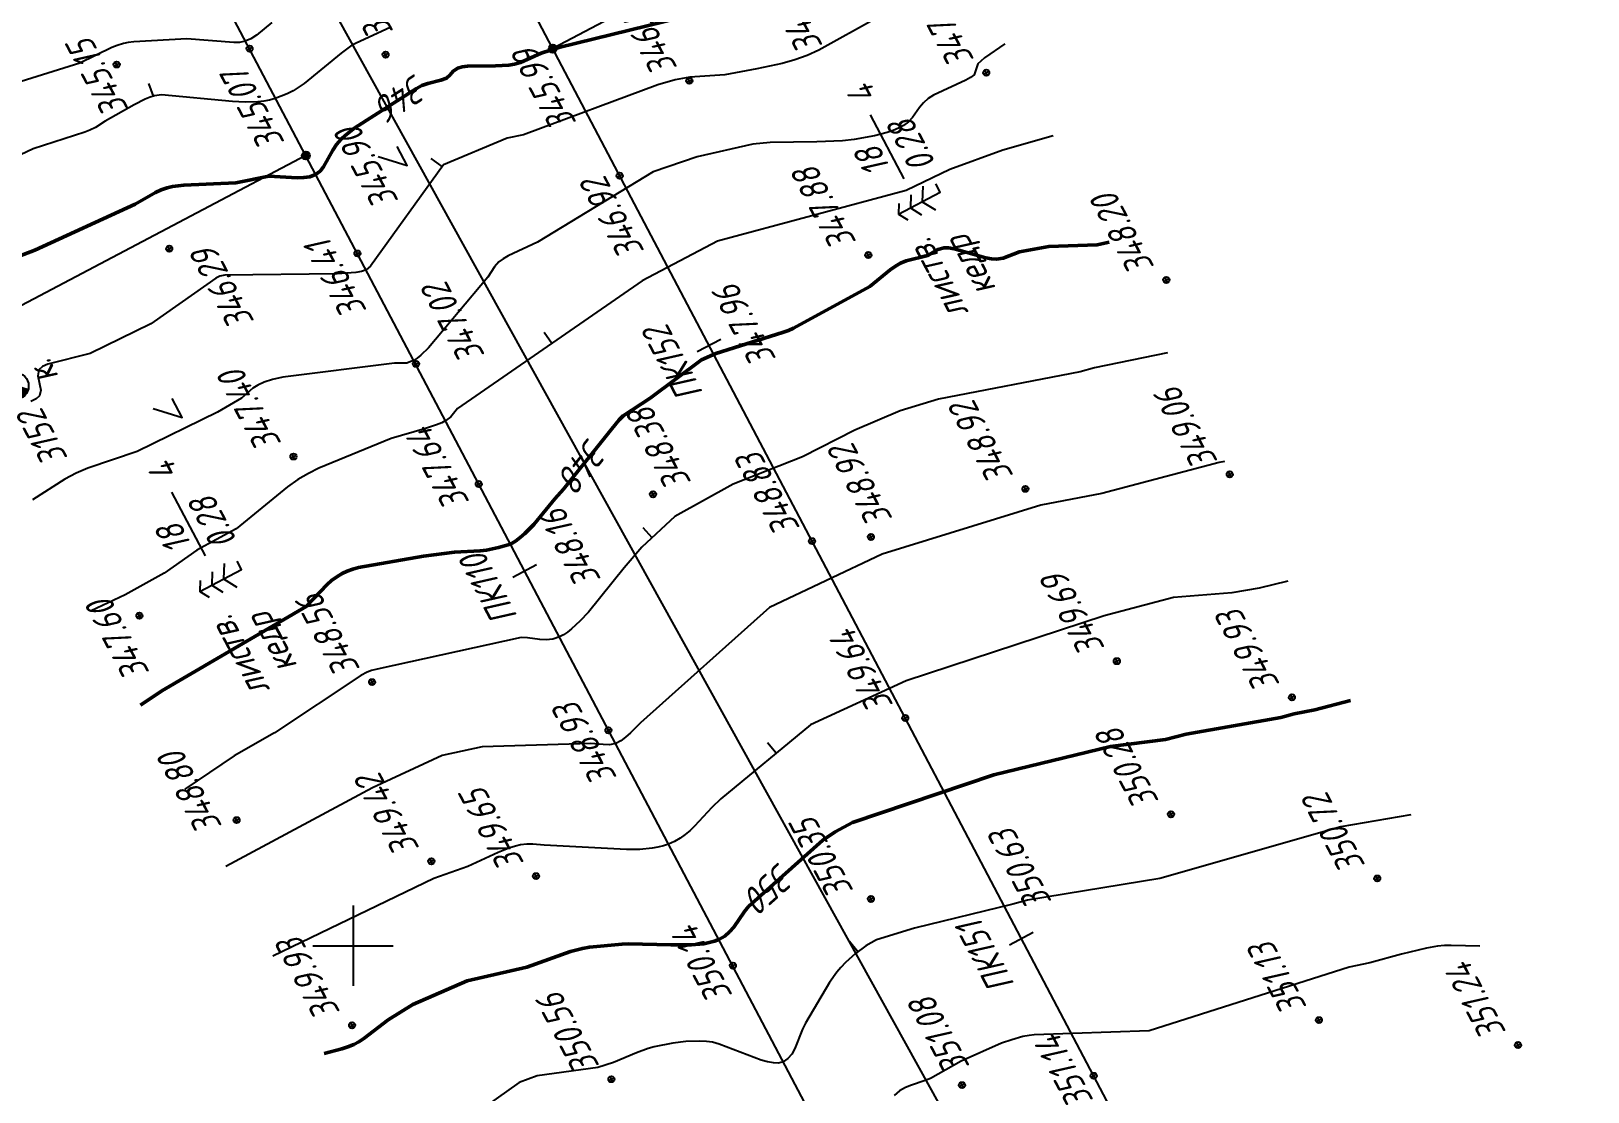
# Model space of a CAD drawing. Extents: x 1517348 to 1518464, y 2188576 to 2190606.
# Drawn here: x 1517752 to 1517984.2, y 2189578.2 to 2189736.4 of the extents above; entities that cross this region are included whole.
import ezdxf
from ezdxf.enums import TextEntityAlignment as Align

# ---------------------------------------------------------------- set-up
doc = ezdxf.new("R2010")
doc.units = 0
for name, color, linetype, lineweight in [('ИИ_ГЕОПУНКТ_025', 7, 'Continuous', 25), ('ИИ_ГЕОСЕТКА_025', 3, 'Continuous', 25), ('ИИ_ОТМЕТКА_025', 7, 'Continuous', 25), ('ИИ_ОФОРМЛЕНИЕ_025', 7, 'Continuous', 25), ('ИИ_ПИКЕТАЖ_025', 7, 'Continuous', 25), ('ИИ_РАЗМЕР_025', 7, 'Continuous', 25), ('ИИ_РЕЛЬЕФ_025', 34, 'Continuous', 25), ('ИИ_РЕЛЬЕФ_050', 34, 'Continuous', 50), ('ИИ_ТРАССА_ТРУБ_025', 7, 'Continuous', 25), ('ИИ_УГОДЬЯ_025', 7, 'Continuous', 25)]:
    doc.layers.add(name, color=color, linetype=linetype, lineweight=lineweight)
doc.styles.add('VNIPISIMPLEXCUR', font='simplex.shx', dxfattribs={"width": 0.8, "oblique": 15})
doc.dimstyles.new('ИИ-2000-м-dm$0', dxfattribs={"dimscale": 2, "dimtxt": 2.5, "dimasz": 2.5, "dimexe": 1.25, "dimexo": 0, "dimgap": 1, "dimtad": 1, "dimtoh": 1, "dimzin": 1, "dimdsep": 46, "dimtxsty": 'VNIPISIMPLEXCUR', "dimblk": 'OBLIQUE', "dimcen": 2.5, "dimaunit": 1, "dimadec": 4, "dimazin": 0, "dimtfac": 1, "dimtmove": 1, "dimatfit": 2, "dimfxl": 1, "dimarcsym": 0})
doc.dimstyles.new('ИИ-2000-м-dm$2', dxfattribs={"dimscale": 2, "dimtxt": 2.5, "dimasz": 2.5, "dimexe": 1.25, "dimexo": 0, "dimgap": 1, "dimtad": 2, "dimtoh": 1, "dimzin": 1, "dimdsep": 46, "dimtxsty": 'VNIPISIMPLEXCUR', "dimcen": 2.5, "dimaunit": 1, "dimazin": 0, "dimtfac": 1, "dimtmove": 1, "dimatfit": 2, "dimfxl": 1, "dimarcsym": 0})

# ---------------------------------------------------------------- blocks, each defined once
blk = doc.blocks.new('PICKET')
at = {"color": 0, "linetype": 'Continuous', "lineweight": 25}
for p, q in [((-0.23, 0), (0.23, 0)), ((0, 0.23), (0, -0.23))]:
    blk.add_line(p, q, dxfattribs=at)
blk.add_circle((0, 0), 0.23, dxfattribs=at)
at = {"color": 0, "linetype": 'Continuous', "style": 'VNIPISIMPLEXCUR', "oblique": 15, "width": 0.8}
blk.add_attdef('OTMETKA', (1.25, 0.3), '', height=2, dxfattribs=at)
at = {"color": 8, "linetype": 'Continuous', "style": 'VNIPISIMPLEXCUR', "oblique": 15, "width": 0.8, "flags": 1}
blk.add_attdef('NOMER', (1.25, -2.7), '', height=2, dxfattribs=at)
blk = doc.blocks.new('ИИ05382')
at = {"color": 0, "linetype": 'Continuous', "lineweight": 25}
blk.add_lwpolyline([(1.6, 1.6), (0, 0), (1.6, 0)], dxfattribs=at)
blk = doc.blocks.new('ИИ053672А')
at = {"color": 0, "linetype": 'Continuous'}
for points in [[(0.7, 3.1), (0, 3.5), (-0.7, 3.1)], [(0, 3.5), (0, 0), (0.7, 0)], [(0.85, 2.01), (0, 2.5), (-0.85, 2.01)], [(1, 0.92), (0, 1.5), (-1, 0.92)]]:
    blk.add_lwpolyline(points, dxfattribs=at)
at = {"color": 0, "linetype": 'Continuous', "style": 'VNIPISIMPLEXCUR', "oblique": 15, "width": 0.8}
blk.add_attdef('RACE1', text='', height=2, dxfattribs=at).set_placement((-2, 2.25), align=Align.RIGHT)
blk.add_attdef('HEIGHT', (2, 2.25), '', height=2, dxfattribs=at)
blk.add_attdef('DISTANCE', text='', height=2, dxfattribs=at).set_placement((8.5, 1.75), align=Align.MIDDLE_LEFT)
blk.add_attdef('RACE2', text='', height=2, dxfattribs=at).set_placement((-2, 1.25), align=Align.TOP_RIGHT)
blk.add_attdef('THICKNESS', text='', height=2, dxfattribs=at).set_placement((2, 1.25), align=Align.TOP_LEFT)
blk = doc.blocks.new('ИИ15001')
at = {"color": 0, "linetype": 'Continuous', "lineweight": 25}
blk.add_lwpolyline([(0, 1), (0, -1)], dxfattribs=at)
at = {"color": 0, "linetype": 'Continuous', "lineweight": 25, "style": 'VNIPISIMPLEXCUR', "oblique": 15, "width": 0.8}
blk.add_attdef('STATIONING', text='', height=2, dxfattribs=at).set_placement((0, 2), align=Align.CENTER)
at = {"color": 7, "linetype": 'Continuous', "lineweight": 25, "style": 'VNIPISIMPLEXCUR', "oblique": 15, "width": 0.8}
blk.add_attdef('HEIGHT', text='', height=2, dxfattribs=at).set_placement((0, -2), align=Align.TOP_CENTER)
blk = doc.blocks.new('ИИ050113Р')
at = {"linetype": 'Continuous'}
for points in [[(0, 0), (-0.71, 0.71, 0.198912), (-1, 0, 0.198912), (-0.71, -0.71)], [(0, 0), (0.71, -0.71, 0.198912), (1, 0, 0.198912), (0.71, 0.71)]]:
    blk.add_hatch(color=0, dxfattribs=at).paths.add_polyline_path(points)
at = {"color": 0, "linetype": 'Continuous'}
for points in [[(-0.71, -0.71), (0.71, 0.71)], [(-0.71, 0.71), (0.71, -0.71)]]:
    blk.add_lwpolyline(points, dxfattribs=at)
blk.add_circle((0, 0), 1, dxfattribs=at)
at = {"color": 0, "linetype": 'Continuous', "style": 'VNIPISIMPLEXCUR', "oblique": 15, "width": 0.8}
for tag, p in [('CENTRE', (1.7, 0.7)), ('HEIGHT', (1.7, -2.7)), ('EXPLAIN', (-3.59, -3.64))]:
    blk.add_attdef(tag, p, '', height=2, dxfattribs=at)
blk.add_attdef('NUMBER', text='', height=2, dxfattribs=at).set_placement((-2.25, -1), align=Align.RIGHT)
at = {"color": 253, "linetype": 'Continuous', "style": 'VNIPISIMPLEXCUR', "oblique": 15, "width": 0.8, "flags": 1}
blk.add_attdef('NOTE', text='', height=1.6, dxfattribs=at).set_placement((-7.39, -3.64), align=Align.RIGHT)
blk = doc.blocks.new('ИИ15002')
at = {"linetype": 'Continuous', "lineweight": 25}
h = blk.add_hatch(color=0, dxfattribs=at)
edge = h.paths.add_edge_path()
edge.add_arc((0, 0), 0.3, 0, 360)
at = {"color": 0, "linetype": 'Continuous', "lineweight": 25}
blk.add_circle((0, 0), 0.3, dxfattribs=at)
at = {"color": 0, "linetype": 'Continuous', "style": 'VNIPISIMPLEXCUR', "oblique": 15, "width": 0.8}
blk.add_attdef('STATIONING', (1, 1.3), '', height=2, rotation=90, dxfattribs=at)
at = {"color": 7, "linetype": 'Continuous', "style": 'VNIPISIMPLEXCUR', "oblique": 15, "width": 0.8}
blk.add_attdef('HEIGHT', text='', height=2, dxfattribs=at).set_placement((0, -1.3), align=Align.TOP_CENTER)
blk = doc.blocks.new('ИИ053296')
at = {"color": 0, "linetype": 'Continuous', "lineweight": 25}
blk.add_lwpolyline([(0, 0), (1, 0)], dxfattribs=at)
blk = doc.blocks.new('*D23')
at = {"layer": 'Defpoints', "color": 0, "transparency": 16777216}
for p in [(1517433.62, 2190485.82), (1517814.44, 2189993.77), (1517710.22, 2189950.84), (1517583.52, 2189878.79), (1518412.38, 2188627.85)]:
    blk.add_point(p, dxfattribs=at)
at = {"layer": 'ИИ_РАЗМЕР_025', "color": 0, "lineweight": -2, "transparency": 16777216}
for p, q in [((1517701.87, 2189947.56), (1517694.82, 2189960.94)), ((1517709.2, 2189948.67), (1517701.87, 2189947.56))]:
    blk.add_line(p, q, dxfattribs=at)
blk.add_arc((1517718.1, 2189945.8), 9.35, 142.4771, 181.7709, dxfattribs=at)
at = {"layer": 'ИИ_РАЗМЕР_025', "color": 0, "transparency": 16777216}
for points in [[(1517710.25, 2189952), (1517711.11, 2189950.98), (1517713.74, 2189954.07)], [(1517709.4, 2189945.67), (1517708.1, 2189945.35), (1517709.73, 2189941.63)]]:
    blk.add_solid(points, dxfattribs=at)
at = {"layer": 'ИИ_РАЗМЕР_025', "color": 0, "transparency": 16777216, "insert": (1517695.12, 2189953.12), "char_height": 4, "attachment_point": 5, "rotation": 117.7798, "style": 'VNIPISIMPLEXCUR'}
blk.add_mtext("88°41'", dxfattribs=at)
blk = doc.blocks.new('_Oblique')
at = {"color": 0, "linetype": 'ByBlock', "lineweight": -2}
blk.add_line((-0.5, -0.5), (0.5, 0.5), dxfattribs=at)
blk = doc.blocks.new('*D27')
at = {"layer": 'Defpoints', "color": 0, "transparency": 16777216}
for p in [(1517483.76, 2190304.73), (1518396.8, 2188657.42), (1518396.8, 2188657.42)]:
    blk.add_point(p, dxfattribs=at)
at = {"layer": 'ИИ_РАЗМЕР_025', "color": 0, "lineweight": -2, "transparency": 16777216}
for p, q in [((1517483.76, 2190304.73), (1517481.57, 2190303.52)), ((1517483.76, 2190304.73), (1518396.8, 2188657.42)), ((1518396.8, 2188657.42), (1518394.62, 2188656.2))]:
    blk.add_line(p, q, dxfattribs=at)
at = {"layer": 'ИИ_РАЗМЕР_025', "color": 0, "lineweight": -2, "transparency": 16777216, "xscale": 4, "yscale": 4, "zscale": 4}
for p, rotation in [((1517483.76, 2190304.73), 118.9980081626661), ((1518396.8, 2188657.42), 298.9980081626661)]:
    blk.add_blockref('_Oblique', p, dxfattribs=dict(at, rotation=rotation))
at = {"layer": 'ИИ_РАЗМЕР_025', "color": 0, "transparency": 16777216, "insert": (1517937.66, 2189479.62), "char_height": 4, "attachment_point": 5, "rotation": 118.998, "style": 'VNIPISIMPLEXCUR'}
blk.add_mtext('1883.43', dxfattribs=at)
blk = doc.blocks.new('ИИ05012')
at = {"color": 0, "linetype": 'Continuous', "lineweight": 25, "flags": 128}
for points in [[(0, 3), (0, -3)], [(-3, 0), (3, 0)]]:
    blk.add_lwpolyline(points, dxfattribs=at)

msp = doc.modelspace()

# ---------------------------------------------------------------- linework, layer by layer
at = {"layer": 'ИИ_ОФОРМЛЕНИЕ_025'}
for points in [[(1517713.266, 2189954.968), (1517830.631, 2190016.794), (1517947.15, 2189795.608), (1517829.785, 2189733.782)], [(1517792.953, 2189717.833), (1517677.416, 2189656.964), (1517560.894, 2189878.156), (1517676.426, 2189939.015)]]:
    msp.add_lwpolyline(points, dxfattribs=at)
at = {"layer": 'ИИ_РЕЛЬЕФ_025'}
for points, elevation in [([(1517787.901, 2189737.672), (1517785.572, 2189735.787), (1517784.762, 2189735.251), (1517783.893, 2189734.876), (1517783.076, 2189734.721), (1517782.211, 2189734.695), (1517775.204, 2189735.241), (1517767.279, 2189734.788), (1517766.458, 2189734.68), (1517765.729, 2189734.544), (1517764.794, 2189734.277), (1517764.019, 2189733.962), (1517759.232, 2189731.595), (1517740.895, 2189725.891), (1517733.437, 2189722.812), (1517696.266, 2189702.6), (1517689.691, 2189698.515), (1517684.25, 2189694.22), (1517682.067, 2189692.713)], 345), ([(1517805.522, 2189736.932), (1517799.83, 2189734.304), (1517798.223, 2189733.094), (1517792.703, 2189728.574), (1517791.047, 2189727.498), (1517790.18, 2189727.065), (1517788.397, 2189726.333), (1517787.543, 2189726.115), (1517786.665, 2189725.96), (1517785.766, 2189725.861), (1517783.915, 2189725.808), (1517782.011, 2189725.903), (1517771.438, 2189726.895), (1517770.38, 2189726.766), (1517769.704, 2189726.552), (1517768.961, 2189726.241), (1517767.328, 2189725.405), (1517763.009, 2189722.976), (1517761.562, 2189722.048), (1517760.738, 2189721.615), (1517759.974, 2189721.312), (1517752.255, 2189718.85), (1517747.445, 2189716.561)], 345.5), ([(1517878.076, 2189738.314), (1517869.473, 2189733.567), (1517867.721, 2189732.779), (1517865.908, 2189732.116), (1517864.033, 2189731.585), (1517860.23, 2189730.795), (1517855.461, 2189729.886), (1517850.227, 2189729.553), (1517848.026, 2189729.11), (1517845.462, 2189728.367), (1517825.406, 2189720.93), (1517822.965, 2189720.411), (1517813.472, 2189716.471), (1517802.604, 2189701.349), (1517801.94, 2189700.81), (1517801.233, 2189700.553), (1517800.393, 2189700.412), (1517797.645, 2189700.192), (1517780.882, 2189699.986), (1517780.111, 2189699.845), (1517779.549, 2189699.567), (1517778.159, 2189698.636), (1517769.824, 2189692.722), (1517760.763, 2189688.34), (1517754.449, 2189686.724), (1517753.664, 2189686.37), (1517753.125, 2189685.888), (1517752.969, 2189685.013), (1517753.415, 2189682.866), (1517753.232, 2189681.992), (1517752.701, 2189681.545), (1517751.904, 2189681.155)], 346.5), ([(1517897.233, 2189734.481), (1517894.186, 2189732.394), (1517893.633, 2189731.919), (1517893.224, 2189731.498), (1517892.638, 2189729.888), (1517892.125, 2189729.48), (1517891.394, 2189729.07), (1517886.572, 2189726.838), (1517885.793, 2189726.326), (1517885.098, 2189725.688), (1517884.514, 2189724.983), (1517883.446, 2189723.537), (1517882.844, 2189722.88), (1517882.119, 2189722.321), (1517881.368, 2189721.913), (1517880.554, 2189721.563), (1517879.685, 2189721.265), (1517877.805, 2189720.788), (1517874.735, 2189720.247), (1517873.003, 2189720.04), (1517869.198, 2189719.863), (1517862.235, 2189719.765), (1517859.644, 2189719.56), (1517851.357, 2189717.635), (1517844.787, 2189715.405), (1517827.526, 2189704.904), (1517823.119, 2189702.877), (1517822.377, 2189702.45), (1517821.762, 2189702.003), (1517821.081, 2189701.259), (1517820.12, 2189699.708), (1517811.236, 2189689.158), (1517810.093, 2189688.057), (1517809.577, 2189687.634), (1517809.103, 2189687.31), (1517808.012, 2189686.901), (1517806.177, 2189686.889), (1517789.516, 2189684.78), (1517787.972, 2189684.438), (1517786.718, 2189684.054), (1517785.769, 2189683.619), (1517785.066, 2189683.148), (1517783.377, 2189681.674), (1517779.796, 2189679.59), (1517767.783, 2189673.717), (1517760.406, 2189671.21), (1517758.681, 2189670.462), (1517757.009, 2189669.575), (1517752.172, 2189666.514)], 347), ([(1517904.443, 2189720.794), (1517896.942, 2189718.632), (1517889.045, 2189715.747), (1517882.52, 2189712.636), (1517854.376, 2189705.05), (1517843.135, 2189699.147), (1517815.577, 2189680.101), (1517814.578, 2189678.891), (1517813.843, 2189678.308), (1517813.222, 2189677.984), (1517812.466, 2189677.673), (1517810.658, 2189677.08), (1517805.666, 2189675.641), (1517794.904, 2189671.223), (1517793.345, 2189670.44), (1517791.771, 2189669.512), (1517790.238, 2189668.428), (1517782.577, 2189662.193), (1517776.692, 2189658.977), (1517771.825, 2189655.582), (1517766.015, 2189652.32), (1517760.912, 2189649.925)], 347.5), ([(1517921.501, 2189688.414), (1517910.603, 2189686.202), (1517908.452, 2189685.59), (1517887.325, 2189681.52), (1517881.634, 2189679.763), (1517874.831, 2189676.877), (1517867.034, 2189672.921), (1517856.685, 2189668.817), (1517848.015, 2189664.004), (1517843.102, 2189659.441), (1517840.458, 2189656.334), (1517835.104, 2189649.769), (1517833.816, 2189648.395), (1517832.572, 2189647.245), (1517831.969, 2189646.772), (1517831.381, 2189646.377), (1517830.81, 2189646.067), (1517829.792, 2189645.72), (1517828.82, 2189645.613), (1517827.879, 2189645.665), (1517826.027, 2189645.929), (1517825.086, 2189645.981), (1517803.598, 2189641.261), (1517802.769, 2189641.032), (1517802.08, 2189640.795), (1517801.132, 2189640.29), (1517788.274, 2189631.758), (1517782.245, 2189628.32), (1517774.903, 2189623.368)], 348.5), ([(1517930.025, 2189672.232), (1517929.23, 2189672.088), (1517911.694, 2189667.426), (1517902.585, 2189665.722), (1517878.939, 2189658.415), (1517862.127, 2189650.454), (1517842.901, 2189633.247), (1517841.404, 2189631.746), (1517840.66, 2189631.086), (1517839.92, 2189630.547), (1517839.186, 2189630.173), (1517838.248, 2189629.97), (1517837.317, 2189629.989), (1517835.462, 2189630.159), (1517819.276, 2189629.659), (1517813.27, 2189628.349), (1517802.88, 2189623.552), (1517780.993, 2189611.81)], 349), ([(1517939.427, 2189654.383), (1517935.159, 2189653.328), (1517931.091, 2189652.655), (1517922.379, 2189651.921), (1517912.027, 2189649.221), (1517882.53, 2189639.494), (1517868.25, 2189632.941), (1517854.881, 2189621.91), (1517853.529, 2189620.601), (1517850.959, 2189617.828), (1517850.279, 2189617.177), (1517849.561, 2189616.57), (1517848.794, 2189616.02), (1517847.967, 2189615.538), (1517847.068, 2189615.138), (1517846.296, 2189614.886), (1517845.475, 2189614.688), (1517844.61, 2189614.541), (1517842.767, 2189614.377), (1517840.801, 2189614.353), (1517828.506, 2189614.994), (1517826.82, 2189615.152), (1517825.938, 2189615.157), (1517824.992, 2189615.047), (1517824.21, 2189614.861), (1517823.385, 2189614.594), (1517821.637, 2189613.882), (1517817.113, 2189611.821), (1517812.032, 2189610.008), (1517788.043, 2189598.427)], 349.5), ([(1517957.786, 2189619.534), (1517947.354, 2189617.71), (1517920.377, 2189610.007), (1517900.621, 2189606.82), (1517898.425, 2189606.192), (1517883.774, 2189602.609), (1517878.103, 2189600.902), (1517876.494, 2189599.964), (1517874.943, 2189598.83), (1517873.462, 2189597.495), (1517872.751, 2189596.75), (1517872.174, 2189596.066), (1517871.083, 2189594.525), (1517867.509, 2189588.448), (1517867.071, 2189587.562), (1517865.917, 2189584.66), (1517865.453, 2189583.814), (1517864.844, 2189583.189), (1517864.165, 2189582.671), (1517863.484, 2189582.513), (1517862.696, 2189582.527), (1517861.816, 2189582.684), (1517860.864, 2189582.955), (1517854.594, 2189585.347), (1517853.62, 2189585.602), (1517852.713, 2189585.74), (1517851.664, 2189585.793), (1517849.635, 2189585.733), (1517847.691, 2189585.495), (1517844.916, 2189584.923), (1517844.001, 2189584.669), (1517842.257, 2189584.028), (1517838.875, 2189582.587), (1517836.526, 2189581.822), (1517827.441, 2189580.59), (1517824.796, 2189579.614), (1517812.594, 2189570.976)], 350.5), ([(1517968.107, 2189599.942), (1517963.802, 2189600.055), (1517962.828, 2189600.026), (1517961.789, 2189599.932), (1517960.121, 2189599.652), (1517956.429, 2189598.737), (1517951.67, 2189597.452), (1517948.603, 2189596.806), (1517918.778, 2189587.327), (1517901.628, 2189586.738), (1517900.848, 2189586.636), (1517899.923, 2189586.451), (1517898.298, 2189585.972), (1517896.723, 2189585.467), (1517890.719, 2189582.81), (1517886.123, 2189580.205), (1517885.205, 2189579.833), (1517883.328, 2189579.216), (1517882.41, 2189578.844), (1517881.531, 2189578.344), (1517880.713, 2189577.653)], 351)]:
    msp.add_lwpolyline(points, dxfattribs=dict(at, elevation=elevation))
at = {"layer": 'ИИ_РЕЛЬЕФ_050'}
for points, elevation in [([(1517854.425, 2189739.758), (1517830.719, 2189733.952), (1517828.079, 2189733.097), (1517824.977, 2189731.718), (1517824.062, 2189731.456), (1517823.232, 2189731.322), (1517821.237, 2189731.224), (1517817.091, 2189731.166), (1517816.268, 2189731.066), (1517815.617, 2189730.892), (1517814.937, 2189730.435), (1517814.49, 2189729.885), (1517813.934, 2189729.396), (1517813.108, 2189729.062), (1517811.141, 2189728.571), (1517810.253, 2189728.274), (1517809.439, 2189727.852), (1517800.271, 2189721.972), (1517798.833, 2189720.847), (1517798.207, 2189720.277), (1517797.532, 2189719.494), (1517796.985, 2189718.644), (1517795.609, 2189716.156), (1517795.067, 2189715.499), (1517794.399, 2189715.004), (1517793.567, 2189714.692), (1517792.638, 2189714.551), (1517791.637, 2189714.534), (1517787.454, 2189714.773), (1517782.512, 2189713.766), (1517774.762, 2189713.447), (1517773.047, 2189713.208), (1517772.276, 2189713.028), (1517771.345, 2189712.714), (1517770.509, 2189712.332), (1517767.479, 2189710.584), (1517752.528, 2189703.735), (1517741.93, 2189699.694)], 346), ([(1517912.796, 2189704.938), (1517910.99, 2189704.543), (1517903.803, 2189704.295), (1517899.414, 2189703.501), (1517896.967, 2189702.551), (1517896.006, 2189702.405), (1517895.256, 2189702.444), (1517894.398, 2189702.602), (1517889.65, 2189703.946), (1517888.843, 2189704.082), (1517888.163, 2189704.094), (1517887.229, 2189703.83), (1517885.744, 2189702.94), (1517882.494, 2189702.143), (1517881.691, 2189701.807), (1517880.915, 2189701.359), (1517880.147, 2189700.814), (1517877.094, 2189698.307), (1517865.716, 2189692.11), (1517864.968, 2189691.763), (1517864.087, 2189691.451), (1517854.113, 2189688.313), (1517851.984, 2189687.387), (1517844.325, 2189681.646), (1517840.317, 2189679.024), (1517839.715, 2189678.434), (1517838.607, 2189677.11), (1517831.399, 2189668.106), (1517830.106, 2189666.659), (1517826.949, 2189662.827), (1517825.627, 2189661.465), (1517824.937, 2189660.87), (1517824.221, 2189660.348), (1517823.476, 2189659.912), (1517821.711, 2189659.379), (1517819.9, 2189658.978), (1517818.961, 2189658.877), (1517815.134, 2189658.675), (1517810.501, 2189658.084), (1517800.796, 2189656.391), (1517799.94, 2189656.136), (1517799.137, 2189655.843), (1517798.395, 2189655.505), (1517797.554, 2189655.013), (1517796.801, 2189654.457), (1517796.114, 2189653.851), (1517792.983, 2189650.599), (1517771.464, 2189638.036), (1517768.303, 2189635.897)], 348), ([(1517948.799, 2189636.593), (1517943.484, 2189635.187), (1517940.383, 2189634.57), (1517938.404, 2189634.034), (1517924.303, 2189631.53), (1517921.209, 2189630.751), (1517912.971, 2189629.701), (1517895.575, 2189625.471), (1517874.484, 2189618.368), (1517871.907, 2189616.974), (1517870.097, 2189615.734), (1517858.99, 2189605.85), (1517858.4, 2189605.117), (1517856.787, 2189602.793), (1517856.171, 2189602.081), (1517855.451, 2189601.454), (1517854.587, 2189600.941), (1517853.9, 2189600.671), (1517853.136, 2189600.463), (1517852.305, 2189600.309), (1517850.473, 2189600.138), (1517847.428, 2189600.12), (1517841.109, 2189600.269), (1517840.125, 2189600.238), (1517835.256, 2189599.799), (1517834.222, 2189599.606), (1517832.459, 2189599.132), (1517825.902, 2189596.798), (1517817.025, 2189594.775), (1517808.923, 2189591.22), (1517805.233, 2189588.974), (1517801.589, 2189586.174), (1517800.857, 2189585.693), (1517800.123, 2189585.284), (1517799.234, 2189584.904), (1517798.341, 2189584.618), (1517795.682, 2189583.927)], 350)]:
    msp.add_lwpolyline(points, dxfattribs=dict(at, elevation=elevation))
at = {"layer": 'ИИ_ТРАССА_ТРУБ_025', "color": 4}
for points in [[(1518412.378, 2188627.85), (1517433.622, 2190485.815)], [(1518412.378, 2188627.85), (1517433.622, 2190485.815)], [(1518377.009, 2188609.218), (1518355.67, 2188649.72), (1518240.39, 2188868.56), (1518167.68, 2189006.54), (1518028.97, 2189269.84), (1517889.75, 2189534.1), (1517750.65, 2189798.13), (1517720.64, 2189855.08), (1517697.553, 2189898.908)], [(1518377.009, 2188609.218), (1518355.67, 2188649.72), (1518240.39, 2188868.56), (1518167.68, 2189006.54), (1518028.97, 2189269.84), (1517889.75, 2189534.1), (1517750.65, 2189798.13), (1517720.64, 2189855.08), (1517697.553, 2189898.908)]]:
    msp.add_lwpolyline(points, dxfattribs=at)
at = {"layer": 'ИИ_УГОДЬЯ_025'}
for points in [[(1517882.216, 2189714.388), (1517877.203, 2189723.904)], [(1517777.991, 2189658.137), (1517772.978, 2189667.653)]]:
    msp.add_lwpolyline(points, dxfattribs=at)

# ---------------------------------------------------------------- block references
at = {"layer": 'ИИ_ГЕОПУНКТ_025'}
ref = msp.add_blockref('ИИ050113Р', (1517749.6, 2189683.48), dxfattribs=dict(at, xscale=2, yscale=2, zscale=2, rotation=117.7797222222222))
ref.add_attrib('NUMBER', '3152', dxfattribs={"layer": '0', "color": 0, "linetype": 'Continuous', "height": 4, "rotation": 117.77972, "style": 'VNIPISIMPLEXCUR', "oblique": 15, "width": 0.8}).set_placement((1517753.467, 2189680.431), align=Align.RIGHT)
ref.add_attrib('CENTRE', '346.34', (1517749.978, 2189687.02), dxfattribs={"layer": '0', "color": 0, "linetype": 'Continuous', "height": 4, "rotation": 117.77972, "style": 'VNIPISIMPLEXCUR', "oblique": 15, "width": 0.7})
ref.add_attrib('EXPLAIN', 'к.', (1517756.172, 2189684.9), dxfattribs={"layer": '0', "color": 0, "linetype": 'Continuous', "height": 4, "rotation": 117.77972, "style": 'VNIPISIMPLEXCUR', "oblique": 15, "width": 0.8})
at = {"layer": 'ИИ_ГЕОСЕТКА_025', "xscale": 2, "yscale": 2, "zscale": 2}
msp.add_blockref('ИИ05012', (1517800, 2189600), dxfattribs=at)
at = {"layer": 'ИИ_ОТМЕТКА_025'}
ref = msp.add_blockref('PICKET', (1517865.78, 2189747.84, 345.9), dxfattribs=dict(at, xscale=2, yscale=2, zscale=2, rotation=117.7797222222222))
ref.add_attrib('OTMETKA', '345.90', (1517870.178, 2189734.197, 345.9), dxfattribs={"layer": '0', "color": 0, "height": 4, "rotation": 117.77972, "style": 'VNIPISIMPLEXCUR', "oblique": 15, "width": 0.8})
ref = msp.add_blockref('PICKET', (1517804.84, 2189732.89, 345.71), dxfattribs=dict(at, xscale=2, yscale=2, zscale=2, rotation=117.7797222222222))
ref.add_attrib('OTMETKA', '345.71', (1517806.117, 2189736.341, 345.71), dxfattribs={"layer": '0', "color": 0, "height": 4, "rotation": 117.77972, "style": 'VNIPISIMPLEXCUR', "oblique": 15, "width": 0.8})
ref = msp.add_blockref('PICKET', (1517850.16, 2189728.99, 346.53), dxfattribs=dict(at, xscale=2, yscale=2, zscale=2, rotation=117.7797222222222))
ref.add_attrib('OTMETKA', '346.53', (1517848.464, 2189730.922, 346.53), dxfattribs={"layer": '0', "color": 0, "height": 4, "rotation": 117.77972, "style": 'VNIPISIMPLEXCUR', "oblique": 15, "width": 0.8})
ref = msp.add_blockref('PICKET', (1517894.45, 2189730.19, 347.07), dxfattribs=dict(at, xscale=2, yscale=2, zscale=2, rotation=117.7797222222222))
ref.add_attrib('OTMETKA', '347.07', (1517892.754, 2189732.122, 347.07), dxfattribs={"layer": '0', "color": 0, "height": 4, "rotation": 117.77972, "style": 'VNIPISIMPLEXCUR', "oblique": 15, "width": 0.8})
ref = msp.add_blockref('PICKET', (1517764.73, 2189731.41, 345.15), dxfattribs=dict(at, xscale=2, yscale=2, zscale=2, rotation=117.7797222222222))
ref.add_attrib('OTMETKA', '345.15', (1517766.607, 2189724.775, 345.15), dxfattribs={"layer": '0', "color": 0, "height": 4, "rotation": 117.77972, "style": 'VNIPISIMPLEXCUR', "oblique": 15, "width": 0.8})
ref = msp.add_blockref('PICKET', (1517784.55, 2189733.784, 345.07), dxfattribs=dict(at, xscale=2, yscale=2, zscale=2, rotation=117.7797222222222))
ref.add_attrib('OTMETKA', '345.07', (1517789.884, 2189719.802, 345.07), dxfattribs={"layer": '0', "color": 0, "linetype": 'Continuous', "height": 4, "rotation": 117.77972, "style": 'VNIPISIMPLEXCUR', "oblique": 15, "width": 0.8})
ref = msp.add_blockref('PICKET', (1517876.864, 2189703, 347.88), dxfattribs=dict(at, xscale=2, yscale=2, zscale=2, rotation=117.7797222222222))
ref.add_attrib('OTMETKA', '347.88', (1517875.168, 2189704.932, 347.88), dxfattribs={"layer": '0', "color": 0, "height": 4, "rotation": 117.77972, "style": 'VNIPISIMPLEXCUR', "oblique": 15, "width": 0.8})
ref = msp.add_blockref('PICKET', (1517839.762, 2189714.842, 346.92), dxfattribs=dict(at, xscale=2, yscale=2, zscale=2, rotation=117.7797222222222))
ref.add_attrib('OTMETKA', '346.92', (1517843.56, 2189703.564, 346.92), dxfattribs={"layer": '0', "color": 0, "linetype": 'Continuous', "height": 4, "rotation": 117.77972, "style": 'VNIPISIMPLEXCUR', "oblique": 15, "width": 0.8})
ref = msp.add_blockref('PICKET', (1517921.32, 2189699.29, 348.2), dxfattribs=dict(at, xscale=2, yscale=2, zscale=2, rotation=117.7797222222222))
ref.add_attrib('OTMETKA', '348.20', (1517919.624, 2189701.222, 348.2), dxfattribs={"layer": '0', "color": 0, "height": 4, "rotation": 117.77972, "style": 'VNIPISIMPLEXCUR', "oblique": 15, "width": 0.8})
ref = msp.add_blockref('PICKET', (1517772.57, 2189703.95, 346.29), dxfattribs=dict(at, xscale=2, yscale=2, zscale=2, rotation=117.7797222222222))
ref.add_attrib('OTMETKA', '346.29', (1517785.359, 2189693.076, 346.29), dxfattribs={"layer": '0', "color": 0, "height": 4, "rotation": 117.77972, "style": 'VNIPISIMPLEXCUR', "oblique": 15, "width": 0.8})
ref = msp.add_blockref('PICKET', (1517800.65, 2189703.24, 346.41), dxfattribs=dict(at, xscale=2, yscale=2, zscale=2, rotation=117.7797222222222))
ref.add_attrib('OTMETKA', '346.41', (1517802.145, 2189694.703, 346.41), dxfattribs={"layer": '0', "color": 0, "linetype": 'Continuous', "height": 4, "rotation": 117.77972, "style": 'VNIPISIMPLEXCUR', "oblique": 15, "width": 0.8})
ref = msp.add_blockref('PICKET', (1517809.39, 2189686.77, 347.02), dxfattribs=dict(at, xscale=2, yscale=2, zscale=2, rotation=117.7797222222222))
ref.add_attrib('OTMETKA', '347.02', (1517819.752, 2189688.051, 347.02), dxfattribs={"layer": '0', "color": 0, "linetype": 'Continuous', "height": 4, "rotation": 117.77972, "style": 'VNIPISIMPLEXCUR', "oblique": 15, "width": 0.8})
ref = msp.add_blockref('PICKET', (1517791.11, 2189672.96, 347.4), dxfattribs=dict(at, xscale=2, yscale=2, zscale=2, rotation=117.7797222222222))
ref.add_attrib('OTMETKA', '347.40', (1517789.414, 2189674.892, 347.4), dxfattribs={"layer": '0', "color": 0, "height": 4, "rotation": 117.77972, "style": 'VNIPISIMPLEXCUR', "oblique": 15, "width": 0.8})
ref = msp.add_blockref('PICKET', (1517930.79, 2189670.29, 349.06), dxfattribs=dict(at, xscale=2, yscale=2, zscale=2, rotation=117.7797222222222))
ref.add_attrib('OTMETKA', '349.06', (1517929.094, 2189672.222, 349.06), dxfattribs={"layer": '0', "color": 0, "height": 4, "rotation": 117.77972, "style": 'VNIPISIMPLEXCUR', "oblique": 15, "width": 0.8})
ref = msp.add_blockref('PICKET', (1517900.31, 2189668.13, 348.92), dxfattribs=dict(at, xscale=2, yscale=2, zscale=2, rotation=117.7797222222222))
ref.add_attrib('OTMETKA', '348.92', (1517898.614, 2189670.062, 348.92), dxfattribs={"layer": '0', "color": 0, "height": 4, "rotation": 117.77972, "style": 'VNIPISIMPLEXCUR', "oblique": 15, "width": 0.8})
ref = msp.add_blockref('PICKET', (1517844.75, 2189667.32, 348.38), dxfattribs=dict(at, xscale=2, yscale=2, zscale=2, rotation=117.7797222222222))
ref.add_attrib('OTMETKA', '348.38', (1517850.547, 2189669.084, 348.38), dxfattribs={"layer": '0', "color": 0, "height": 4, "rotation": 117.77972, "style": 'VNIPISIMPLEXCUR', "oblique": 15, "width": 0.8})
ref = msp.add_blockref('PICKET', (1517818.75, 2189668.85, 347.64), dxfattribs=dict(at, xscale=2, yscale=2, zscale=2, rotation=117.7797222222222))
ref.add_attrib('OTMETKA', '347.64', (1517817.46, 2189666.141, 347.64), dxfattribs={"layer": '0', "color": 0, "linetype": 'Continuous', "height": 4, "rotation": 117.77972, "style": 'VNIPISIMPLEXCUR', "oblique": 15, "width": 0.8})
ref = msp.add_blockref('PICKET', (1517877.25, 2189660.96, 348.92), dxfattribs=dict(at, xscale=2, yscale=2, zscale=2, rotation=117.7797222222222))
ref.add_attrib('OTMETKA', '348.92', (1517880.58, 2189663.662, 348.92), dxfattribs={"layer": '0', "color": 0, "height": 4, "rotation": 117.77972, "style": 'VNIPISIMPLEXCUR', "oblique": 15, "width": 0.8})
at = {"layer": 'ИИ_ОТМЕТКА_025', "xscale": 2, "yscale": 2, "zscale": 2, "rotation": 117.7797222222222}
for p, values in [((1517868.475, 2189660.337, 348.83), {'OTMETKA': '348.83'}), ((1517882.374, 2189633.952, 349.64), {'OTMETKA': '349.64'})]:
    msp.add_blockref('PICKET', p, dxfattribs=at).add_auto_attribs(values)
at = {"layer": 'ИИ_ОТМЕТКА_025'}
ref = msp.add_blockref('PICKET', (1517913.94, 2189642.44, 349.69), dxfattribs=dict(at, xscale=2, yscale=2, zscale=2, rotation=117.7797222222222))
ref.add_attrib('OTMETKA', '349.69', (1517912.244, 2189644.372, 349.69), dxfattribs={"layer": '0', "color": 0, "height": 4, "rotation": 117.77972, "style": 'VNIPISIMPLEXCUR', "oblique": 15, "width": 0.8})
ref = msp.add_blockref('PICKET', (1517768.13, 2189649.22, 347.6), dxfattribs=dict(at, xscale=2, yscale=2, zscale=2, rotation=117.7797222222222))
ref.add_attrib('OTMETKA', '347.60', (1517769.731, 2189640.738, 347.6), dxfattribs={"layer": '0', "color": 0, "height": 4, "rotation": 117.77972, "style": 'VNIPISIMPLEXCUR', "oblique": 15, "width": 0.8})
ref = msp.add_blockref('PICKET', (1517802.84, 2189639.32, 348.56), dxfattribs=dict(at, xscale=2, yscale=2, zscale=2, rotation=117.7797222222222))
ref.add_attrib('OTMETKA', '348.56', (1517801.144, 2189641.252, 348.56), dxfattribs={"layer": '0', "color": 0, "height": 4, "rotation": 117.77972, "style": 'VNIPISIMPLEXCUR', "oblique": 15, "width": 0.8})
ref = msp.add_blockref('PICKET', (1517940.05, 2189637.04, 349.93), dxfattribs=dict(at, xscale=2, yscale=2, zscale=2, rotation=117.7797222222222))
ref.add_attrib('OTMETKA', '349.93', (1517938.354, 2189638.972, 349.93), dxfattribs={"layer": '0', "color": 0, "height": 4, "rotation": 117.77972, "style": 'VNIPISIMPLEXCUR', "oblique": 15, "width": 0.8})
ref = msp.add_blockref('PICKET', (1517838.102, 2189632.134, 348.93), dxfattribs=dict(at, xscale=2, yscale=2, zscale=2, rotation=117.7797222222222))
ref.add_attrib('OTMETKA', '348.93', (1517839.453, 2189625.051, 348.93), dxfattribs={"layer": '0', "color": 0, "linetype": 'Continuous', "height": 4, "rotation": 117.77972, "style": 'VNIPISIMPLEXCUR', "oblique": 15, "width": 0.8})
ref = msp.add_blockref('PICKET', (1517922.01, 2189619.61, 350.28), dxfattribs=dict(at, xscale=2, yscale=2, zscale=2, rotation=117.7797222222222))
ref.add_attrib('OTMETKA', '350.28', (1517920.314, 2189621.542, 350.28), dxfattribs={"layer": '0', "color": 0, "height": 4, "rotation": 117.77972, "style": 'VNIPISIMPLEXCUR', "oblique": 15, "width": 0.8})
ref = msp.add_blockref('PICKET', (1517782.62, 2189618.73, 348.8), dxfattribs=dict(at, xscale=2, yscale=2, zscale=2, rotation=117.7797222222222))
ref.add_attrib('OTMETKA', '348.80', (1517780.546, 2189617.809, 348.8), dxfattribs={"layer": '0', "color": 0, "height": 4, "rotation": 117.77972, "style": 'VNIPISIMPLEXCUR', "oblique": 15, "width": 0.8})
ref = msp.add_blockref('PICKET', (1517811.68, 2189612.59, 349.42), dxfattribs=dict(at, xscale=2, yscale=2, zscale=2, rotation=117.7797222222222))
ref.add_attrib('OTMETKA', '349.42', (1517809.984, 2189614.522, 349.42), dxfattribs={"layer": '0', "color": 0, "height": 4, "rotation": 117.77972, "style": 'VNIPISIMPLEXCUR', "oblique": 15, "width": 0.8})
ref = msp.add_blockref('PICKET', (1517827.3, 2189610.38, 349.65), dxfattribs=dict(at, xscale=2, yscale=2, zscale=2, rotation=117.7797222222222))
ref.add_attrib('OTMETKA', '349.65', (1517825.604, 2189612.312, 349.65), dxfattribs={"layer": '0', "color": 0, "height": 4, "rotation": 117.77972, "style": 'VNIPISIMPLEXCUR', "oblique": 15, "width": 0.8})
ref = msp.add_blockref('PICKET', (1517952.79, 2189610.04, 350.72), dxfattribs=dict(at, xscale=2, yscale=2, zscale=2, rotation=117.7797222222222))
ref.add_attrib('OTMETKA', '350.72', (1517951.094, 2189611.972, 350.72), dxfattribs={"layer": '0', "color": 0, "height": 4, "rotation": 117.77972, "style": 'VNIPISIMPLEXCUR', "oblique": 15, "width": 0.8})
ref = msp.add_blockref('PICKET', (1517877.25, 2189606.98, 350.35), dxfattribs=dict(at, xscale=2, yscale=2, zscale=2, rotation=117.7797222222222))
ref.add_attrib('OTMETKA', '350.35', (1517874.742, 2189608.18, 350.35), dxfattribs={"layer": '0', "color": 0, "height": 4, "rotation": 117.77972, "style": 'VNIPISIMPLEXCUR', "oblique": 15, "width": 0.8})
ref = msp.add_blockref('PICKET', (1517856.66, 2189597.04, 350.14), dxfattribs=dict(at, xscale=2, yscale=2, zscale=2, rotation=117.7797222222222))
ref.add_attrib('OTMETKA', '350.14', (1517856.705, 2189592.588, 350.14), dxfattribs={"layer": '0', "color": 0, "linetype": 'Continuous', "height": 4, "rotation": 117.77972, "style": 'VNIPISIMPLEXCUR', "oblique": 15, "width": 0.8})
ref = msp.add_blockref('PICKET', (1517799.86, 2189588.14, 349.93), dxfattribs=dict(at, xscale=2, yscale=2, zscale=2, rotation=117.7797222222222))
ref.add_attrib('OTMETKA', '349.93', (1517798.164, 2189590.072, 349.93), dxfattribs={"layer": '0', "color": 0, "height": 4, "rotation": 117.77972, "style": 'VNIPISIMPLEXCUR', "oblique": 15, "width": 0.8})
ref = msp.add_blockref('PICKET', (1517944.08, 2189588.91, 351.13), dxfattribs=dict(at, xscale=2, yscale=2, zscale=2, rotation=117.7797222222222))
ref.add_attrib('OTMETKA', '351.13', (1517942.384, 2189590.842, 351.13), dxfattribs={"layer": '0', "color": 0, "height": 4, "rotation": 117.77972, "style": 'VNIPISIMPLEXCUR', "oblique": 15, "width": 0.8})
ref = msp.add_blockref('PICKET', (1517973.8, 2189585.19, 351.24), dxfattribs=dict(at, xscale=2, yscale=2, zscale=2, rotation=117.7797222222222))
ref.add_attrib('OTMETKA', '351.24', (1517972.104, 2189587.122, 351.24), dxfattribs={"layer": '0', "color": 0, "height": 4, "rotation": 117.77972, "style": 'VNIPISIMPLEXCUR', "oblique": 15, "width": 0.8})
ref = msp.add_blockref('PICKET', (1517838.55, 2189580.1, 350.56), dxfattribs=dict(at, xscale=2, yscale=2, zscale=2, rotation=117.7797222222222))
ref.add_attrib('OTMETKA', '350.56', (1517836.854, 2189582.032, 350.56), dxfattribs={"layer": '0', "color": 0, "height": 4, "rotation": 117.77972, "style": 'VNIPISIMPLEXCUR', "oblique": 15, "width": 0.8})
ref = msp.add_blockref('PICKET', (1517890.85, 2189579.22, 351.08), dxfattribs=dict(at, xscale=2, yscale=2, zscale=2, rotation=117.7797222222222))
ref.add_attrib('OTMETKA', '351.08', (1517892.097, 2189581.99, 351.08), dxfattribs={"layer": '0', "color": 0, "height": 4, "rotation": 117.77972, "style": 'VNIPISIMPLEXCUR', "oblique": 15, "width": 0.8})
ref = msp.add_blockref('PICKET', (1517910.474, 2189580.611, 351.14), dxfattribs=dict(at, xscale=2, yscale=2, zscale=2, rotation=117.7797222222222))
ref.add_attrib('OTMETKA', '351.14', (1517910.549, 2189576.913, 351.14), dxfattribs={"layer": '0', "color": 0, "linetype": 'Continuous', "height": 4, "rotation": 117.77972, "style": 'VNIPISIMPLEXCUR', "oblique": 15, "width": 0.8})
at = {"layer": 'ИИ_ПИКЕТАЖ_025'}
ref = msp.add_blockref('ИИ15002', (1517829.785, 2189733.782, 345.99), dxfattribs=dict(at, xscale=2, yscale=2, zscale=2, rotation=117.7797961859177))
ref.add_attrib('STATIONING', 'ПК152+50.00', (1517946.581, 2189793.253, 345.99), dxfattribs={"layer": '0', "color": 0, "linetype": 'Continuous', "height": 4, "rotation": 207.7798, "style": 'VNIPISIMPLEXCUR', "oblique": 15, "width": 0.8})
ref.add_attrib('HEIGHT', '345.99', dxfattribs={"layer": '0', "color": 7, "linetype": 'Continuous', "height": 4, "rotation": 117.7798, "style": 'VNIPISIMPLEXCUR', "oblique": 15, "width": 0.8}).set_placement((1517826.809, 2189726.692, 345.99), align=Align.TOP_CENTER)
ref = msp.add_blockref('ИИ15002', (1517792.953, 2189717.833, 345.9), dxfattribs=dict(at, xscale=2, yscale=2, zscale=2, rotation=117.7797961859177))
ref.add_attrib('STATIONING', 'ПК110+70.00', (1517710.55, 2189673.278, 345.9), dxfattribs={"layer": '0', "color": 0, "linetype": 'Continuous', "height": 4, "rotation": 207.7798, "style": 'VNIPISIMPLEXCUR', "oblique": 15, "width": 0.8})
ref.add_attrib('HEIGHT', '345.90', dxfattribs={"layer": '0', "color": 7, "linetype": 'Continuous', "height": 4, "rotation": 117.7798, "style": 'VNIPISIMPLEXCUR', "oblique": 15, "width": 0.8}).set_placement((1517800.314, 2189714.95, 345.9), align=Align.TOP_CENTER)
at = {"layer": 'ИИ_ПИКЕТАЖ_025', "color": 4}
ref = msp.add_blockref('ИИ15001', (1517853.089, 2189689.544, 347.96), dxfattribs=dict(at, xscale=2, yscale=2, zscale=2, rotation=117.7798))
ref.add_attrib('STATIONING', 'ПК152', dxfattribs={"layer": '0', "color": 0, "linetype": 'Continuous', "lineweight": 25, "height": 4, "rotation": 117.7798, "style": 'VNIPISIMPLEXCUR', "oblique": 15, "width": 0.8}).set_placement((1517849.55, 2189687.68), align=Align.CENTER)
ref.add_attrib('HEIGHT', '347.96', dxfattribs={"layer": '0', "color": 7, "linetype": 'Continuous', "lineweight": 25, "height": 4, "rotation": 117.7798, "style": 'VNIPISIMPLEXCUR', "oblique": 15, "width": 0.8}).set_placement((1517856.628, 2189691.409), align=Align.TOP_CENTER)
ref = msp.add_blockref('ИИ15001', (1517825.581, 2189655.902, 348.16), dxfattribs=dict(at, xscale=2, yscale=2, zscale=2, rotation=117.7818))
ref.add_attrib('STATIONING', 'ПК110', dxfattribs={"layer": '0', "color": 0, "linetype": 'Continuous', "lineweight": 25, "height": 4, "rotation": 117.7818, "style": 'VNIPISIMPLEXCUR', "oblique": 15, "width": 0.8}).set_placement((1517822.042, 2189654.038), align=Align.CENTER)
ref.add_attrib('HEIGHT', '348.16', dxfattribs={"layer": '0', "color": 7, "linetype": 'Continuous', "lineweight": 25, "height": 4, "rotation": 117.7818, "style": 'VNIPISIMPLEXCUR', "oblique": 15, "width": 0.8}).set_placement((1517830.641, 2189658.251), align=Align.TOP_CENTER)
ref = msp.add_blockref('ИИ15001', (1517899.696, 2189601.07, 350.63), dxfattribs=dict(at, xscale=2, yscale=2, zscale=2, rotation=117.7798))
ref.add_attrib('STATIONING', 'ПК151', dxfattribs={"layer": '0', "color": 0, "linetype": 'Continuous', "lineweight": 25, "height": 4, "rotation": 117.7798, "style": 'VNIPISIMPLEXCUR', "oblique": 15, "width": 0.8}).set_placement((1517896.157, 2189599.205), align=Align.CENTER)
ref.add_attrib('HEIGHT', '350.63', dxfattribs={"layer": '0', "color": 7, "linetype": 'Continuous', "lineweight": 25, "height": 4, "rotation": 117.7798, "style": 'VNIPISIMPLEXCUR', "oblique": 15, "width": 0.8}).set_placement((1517897.809, 2189610.367), align=Align.TOP_CENTER)
at = {"layer": 'ИИ_РЕЛЬЕФ_025', "xscale": 2, "yscale": 2, "zscale": 2}
for p, rotation in [((1517770.209, 2189726.712, 345.5), 110.0017156859177), ((1517813.289, 2189716.216, 346.5), 144.2950324059177), ((1517829.654, 2189689.83, 347.5), 124.6483034759177), ((1517844.627, 2189660.857, 348.5), 132.8855490459177), ((1517863.117, 2189628.706, 349.5), 129.5264255859177), ((1517875.325, 2189599.109, 350.5), 129.2548585059177)]:
    msp.add_blockref('ИИ053296', p, dxfattribs=dict(at, rotation=rotation))
at = {"layer": 'ИИ_УГОДЬЯ_025'}
ref = msp.add_blockref('ИИ053672А', (1517887.572, 2189712.361), dxfattribs=dict(at, xscale=2, yscale=2, zscale=2, rotation=117.7797222222222))
ref.add_attrib('RACE1', 'листв.', dxfattribs={"layer": '0', "color": 0, "linetype": 'Continuous', "height": 4, "rotation": 117.77972, "style": 'VNIPISIMPLEXCUR', "oblique": 15, "width": 0.8}).set_placement((1517885.913, 2189705.856), align=Align.RIGHT)
ref.add_attrib('RACE2', 'кедр', dxfattribs={"layer": '0', "color": 0, "linetype": 'Continuous', "height": 4, "rotation": 117.77972, "style": 'VNIPISIMPLEXCUR', "oblique": 15, "width": 0.8}).set_placement((1517888.056, 2189704.486), align=Align.TOP_RIGHT)
ref.add_attrib('HEIGHT', '18', (1517880.304, 2189715.952), dxfattribs={"layer": '0', "color": 0, "linetype": 'Continuous', "height": 4, "rotation": 117.77972, "style": 'VNIPISIMPLEXCUR', "oblique": 15, "width": 0.8})
ref.add_attrib('THICKNESS', '0.28', dxfattribs={"layer": '0', "color": 0, "linetype": 'Continuous', "height": 4, "rotation": 117.77972, "style": 'VNIPISIMPLEXCUR', "oblique": 15, "width": 0.8}).set_placement((1517883.496, 2189714.735), align=Align.TOP_LEFT)
ref.add_attrib('DISTANCE', '4', dxfattribs={"layer": '0', "color": 0, "linetype": 'Continuous', "height": 4, "rotation": 117.77972, "style": 'VNIPISIMPLEXCUR', "oblique": 15, "width": 0.8}).set_placement((1517876.552, 2189725.77), align=Align.MIDDLE_LEFT)
at = {"layer": 'ИИ_УГОДЬЯ_025', "xscale": 2, "yscale": 2, "zscale": 2, "rotation": 117.7797222222222}
for p in [(1517808.063, 2189716.375), (1517774.494, 2189678.791)]:
    msp.add_blockref('ИИ05382', p, dxfattribs=at)
at = {"layer": 'ИИ_УГОДЬЯ_025'}
ref = msp.add_blockref('ИИ053672А', (1517783.346, 2189656.109), dxfattribs=dict(at, xscale=2, yscale=2, zscale=2, rotation=117.7797222222222))
ref.add_attrib('RACE1', 'листв.', dxfattribs={"layer": '0', "color": 0, "linetype": 'Continuous', "height": 4, "rotation": 117.77972, "style": 'VNIPISIMPLEXCUR', "oblique": 15, "width": 0.8}).set_placement((1517781.687, 2189649.605), align=Align.RIGHT)
ref.add_attrib('RACE2', 'кедр', dxfattribs={"layer": '0', "color": 0, "linetype": 'Continuous', "height": 4, "rotation": 117.77972, "style": 'VNIPISIMPLEXCUR', "oblique": 15, "width": 0.8}).set_placement((1517783.831, 2189648.235), align=Align.TOP_RIGHT)
ref.add_attrib('HEIGHT', '18', (1517776.078, 2189659.7), dxfattribs={"layer": '0', "color": 0, "linetype": 'Continuous', "height": 4, "rotation": 117.77972, "style": 'VNIPISIMPLEXCUR', "oblique": 15, "width": 0.8})
ref.add_attrib('THICKNESS', '0.28', dxfattribs={"layer": '0', "color": 0, "linetype": 'Continuous', "height": 4, "rotation": 117.77972, "style": 'VNIPISIMPLEXCUR', "oblique": 15, "width": 0.8}).set_placement((1517779.27, 2189658.483), align=Align.TOP_LEFT)
ref.add_attrib('DISTANCE', '4', dxfattribs={"layer": '0', "color": 0, "linetype": 'Continuous', "height": 4, "rotation": 117.77972, "style": 'VNIPISIMPLEXCUR', "oblique": 15, "width": 0.8}).set_placement((1517772.327, 2189669.519), align=Align.MIDDLE_LEFT)

# ---------------------------------------------------------------- texts
at = {"layer": 'ИИ_РЕЛЬЕФ_025', "style": 'VNIPISIMPLEXCUR', "oblique": 15, "width": 0.8}
for s, rotation, p in [('346', 212.67836, (1517807.366, 2189726.522, 346)), ('348', 231.32061, (1517834.39, 2189671.842, 348)), ('350', 221.66653, (1517862.278, 2189608.776, 350))]:
    msp.add_text(s, height=4, rotation=rotation, dxfattribs=at).set_placement(p, align=Align.MIDDLE)

# ---------------------------------------------------------------- dimensions: what is measured, and where the dimension line sits
at = {"layer": 'ИИ_РАЗМЕР_025'}
dim = msp.add_angular_dim_2l(base=(1517710.224, 2189950.843), line1=((1518412.378, 2188627.85), (1517433.622, 2190485.815)), line2=((1517814.441, 2189993.765), (1517583.525, 2189878.795)), dimstyle='ИИ-2000-м-dm$2', override={"dimtxt": 2, "dimasz": 2, "dimgap": 0.5}, dxfattribs=at)
dim.commit()
dim.dimension.update_dxf_attribs({"geometry": '*D23', "text_midpoint": (1517695.12, 2189953.116), "dimtype": 162})
dim = msp.add_aligned_dim(p1=(1517483.755, 2190304.733), p2=(1518396.803, 2188657.416), distance=0, dimstyle='ИИ-2000-м-dm$0', override={"dimtxt": 2, "dimasz": 2, "dimgap": 0.5, "dimzin": 0}, dxfattribs=at)
dim.commit()
dim.dimension.update_dxf_attribs({"geometry": '*D27', "text_midpoint": (1517937.655, 2189479.62)})

doc.saveas('drawing.dxf')
